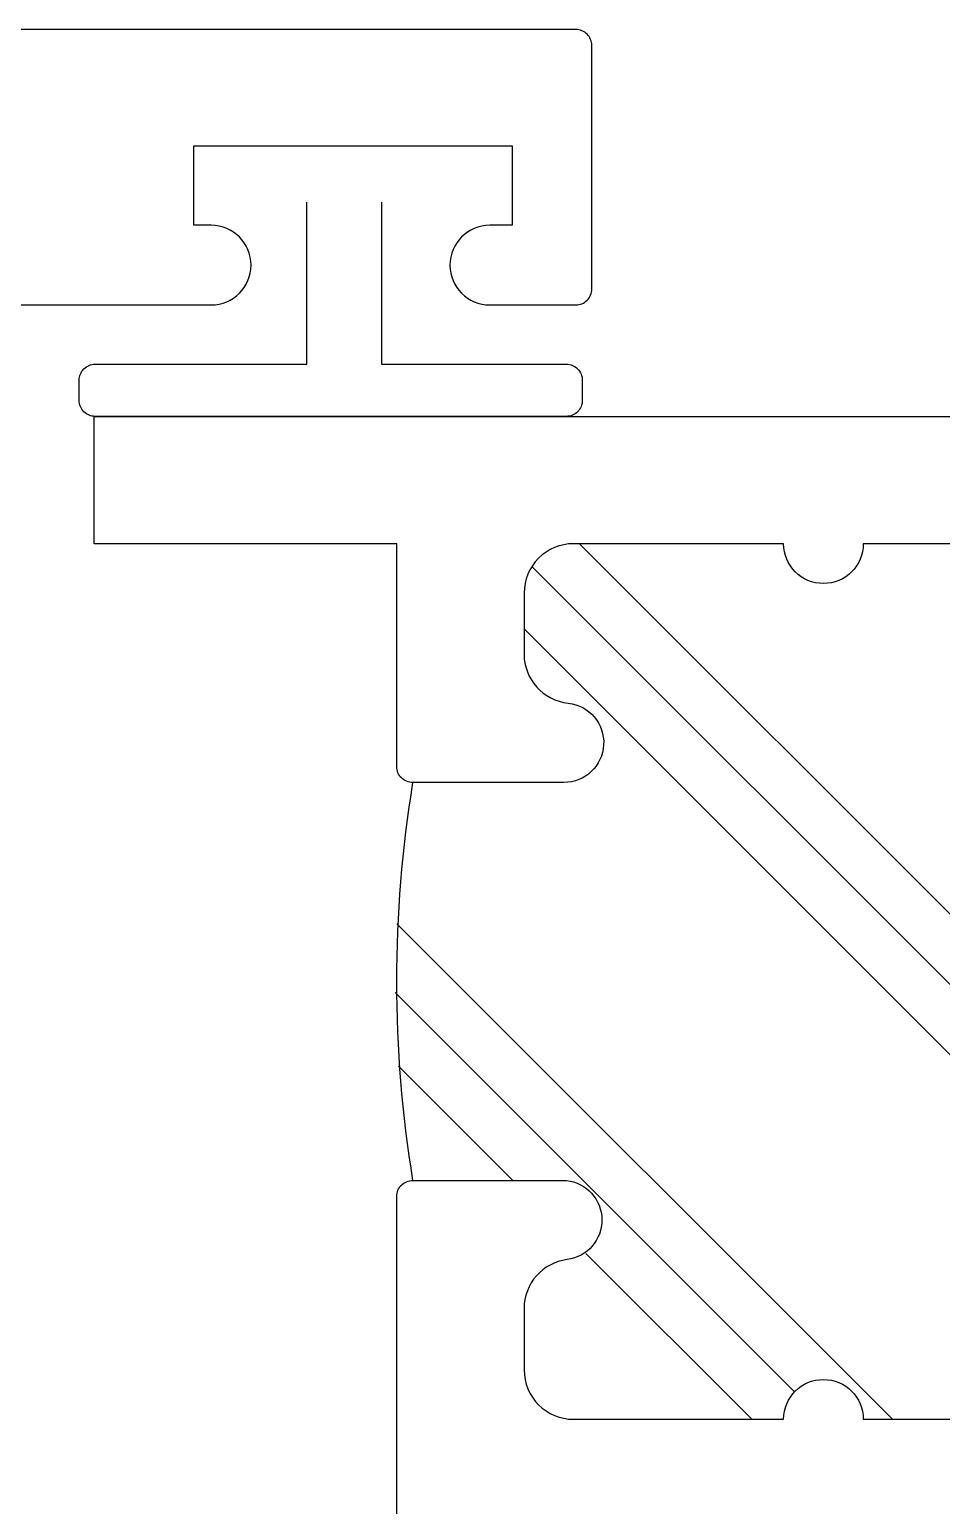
# Model space of a CAD drawing. Extents: x -7.4 to 79.9, y -10.6 to 40.1.
# Drawn here: x 9.329 to 9.902, y 20.096 to 21.023 of the extents above; entities that cross this region are included whole.
import ezdxf

# ---------------------------------------------------------------- set-up
doc = ezdxf.new("R2010")
doc.units = 0
doc.header["$LTSCALE"] = 0.25
doc.header["$MEASUREMENT"] = 0
doc.layers.get('0').update_dxf_attribs({"linetype": 'CONTINUOUS'})
for name, color, linetype in [('FRAME', 1, 'CONTINUOUS'), ('MISC', 7, 'CONTINUOUS'), ('VENT', 5, 'CONTINUOUS')]:
    doc.layers.add(name, color=color, linetype=linetype)

# ---------------------------------------------------------------- blocks, each defined once
blk = doc.blocks.new('05P19-BLOCK-OG')
blk.add_lwpolyline([(-0.0865, 0.7096), (-0.0865, 0.23899, 1), (-0.0365, 0.23899), (-0.0365, 0.25), (0.0135, 0.25), (0.0135, 0.05), (-0.0365, 0.05), (-0.0365, 0.06407, 1), (-0.0865, 0.06407), (-0.0865, 0.01, 0.414214), (-0.0765, 0), (0.0765, 0, 0.414214), (0.0865, 0.01), (0.0865, 1.922, 0.414214)], format="xyb")
blk = doc.blocks.new('05P11-Z-BAR')
h = blk.add_hatch()
h.set_pattern_fill('PLAST', angle=45, style=0)
h.set_pattern_definition([(45, (-0.3846, -1e-07), (-0.176777, 0.176777), []), (45, (-0.4067, 0.0221), (-0.176777, 0.176777), []), (45, (-0.4288, 0.0442), (-0.176777, 0.176777), [])])
h.paths.add_polyline_path([(0.0065, 1.12, -0.414214), (-0.0185, 1.145, -0.414214), (0.0065, 1.17), (0.0065, 1.302, 0.414214), (-0.0245, 1.333), (-0.06282, 1.333, 0.38311), (-0.09364, 1.30532, -0.947716), (-0.1435, 1.308), (-0.1435, 1.403, 0.087329), (-0.3935, 1.403), (-0.3935, 1.308, -1), (-0.4435, 1.308, 0.352985), (-0.47333, 1.333), (-0.5125, 1.333, 0.414214), (-0.5435, 1.302), (-0.5435, 1.17, -0.414214), (-0.5185, 1.145, -0.414214), (-0.5435, 1.12), (-0.5435, 0.988, 0.414214), (-0.5125, 0.957), (-0.47418, 0.957, 0.38311), (-0.44336, 0.98468, -0.898027), (-0.39364, 0.98468, 0.38311), (-0.36282, 0.957, -0.325577), (-0.1745, 0.957, 0.363634), (-0.1435, 0.982, -0.947716), (-0.09364, 0.98468, 0.38311), (-0.06282, 0.957), (-0.0245, 0.957, 0.414214), (0.0065, 0.988)])
for points in [[(-1.9905, 1.413), (-0.4035, 1.413, -0.414214), (-0.3935, 1.403), (-0.3935, 1.30646, -0.888834), (-0.44315, 1.30595, 0.377258), (-0.4739, 1.333), (-0.5125, 1.333, 0.414214), (-0.5435, 1.302), (-0.5435, 1.17, -1), (-0.5435, 1.12), (-0.5435, 0.988, 0.414214)], [(0.0065, 0.988), (0.0065, 1.12, -1), (0.0065, 1.17), (0.0065, 1.302, 0.414214), (-0.0245, 1.333), (-0.06282, 1.333, 0.38311), (-0.09364, 1.30532, -0.947716), (-0.1435, 1.308), (-0.1435, 1.403, -0.414214), (-0.1335, 1.413), (0.0065, 1.413), (0.0065, 1.603), (0.0865, 1.603), (0.0865, 0.01, -0.414214)]]:
    blk.add_lwpolyline(points, format="xyb")
at = {"color": 7}
blk.add_arc((-0.2685, 0.63804), 0.77511, 80.71953, 99.28047, dxfattribs=at)

msp = doc.modelspace()

# ---------------------------------------------------------------- linework, layer by layer
at = {"layer": 'MISC', "linetype": 'Continuous'}
for points in [[(9.5502, 20.91498), (9.5502, 20.81308), (9.66627, 20.81308, -0.414214), (9.67627, 20.80308), (9.67627, 20.79034, -0.414214), (9.66627, 20.78034), (9.37031, 20.78034, -0.414214), (9.36031, 20.79034)], [(9.36031, 20.79034), (9.36031, 20.80308, -0.414214), (9.37031, 20.81308), (9.5032, 20.81308), (9.5032, 20.91498)]]:
    msp.add_lwpolyline(points, format="xyb", dxfattribs=at)

# ---------------------------------------------------------------- block references
at = {"layer": 'FRAME', "rotation": 90}
msp.add_blockref('05P19-BLOCK-OG', (9.6822, 20.93684), dxfattribs=at)
at = {"layer": 'VENT', "rotation": 90}
msp.add_blockref('05P11-Z-BAR', (10.9727, 20.69384), dxfattribs=at)

doc.saveas('drawing.dxf')
